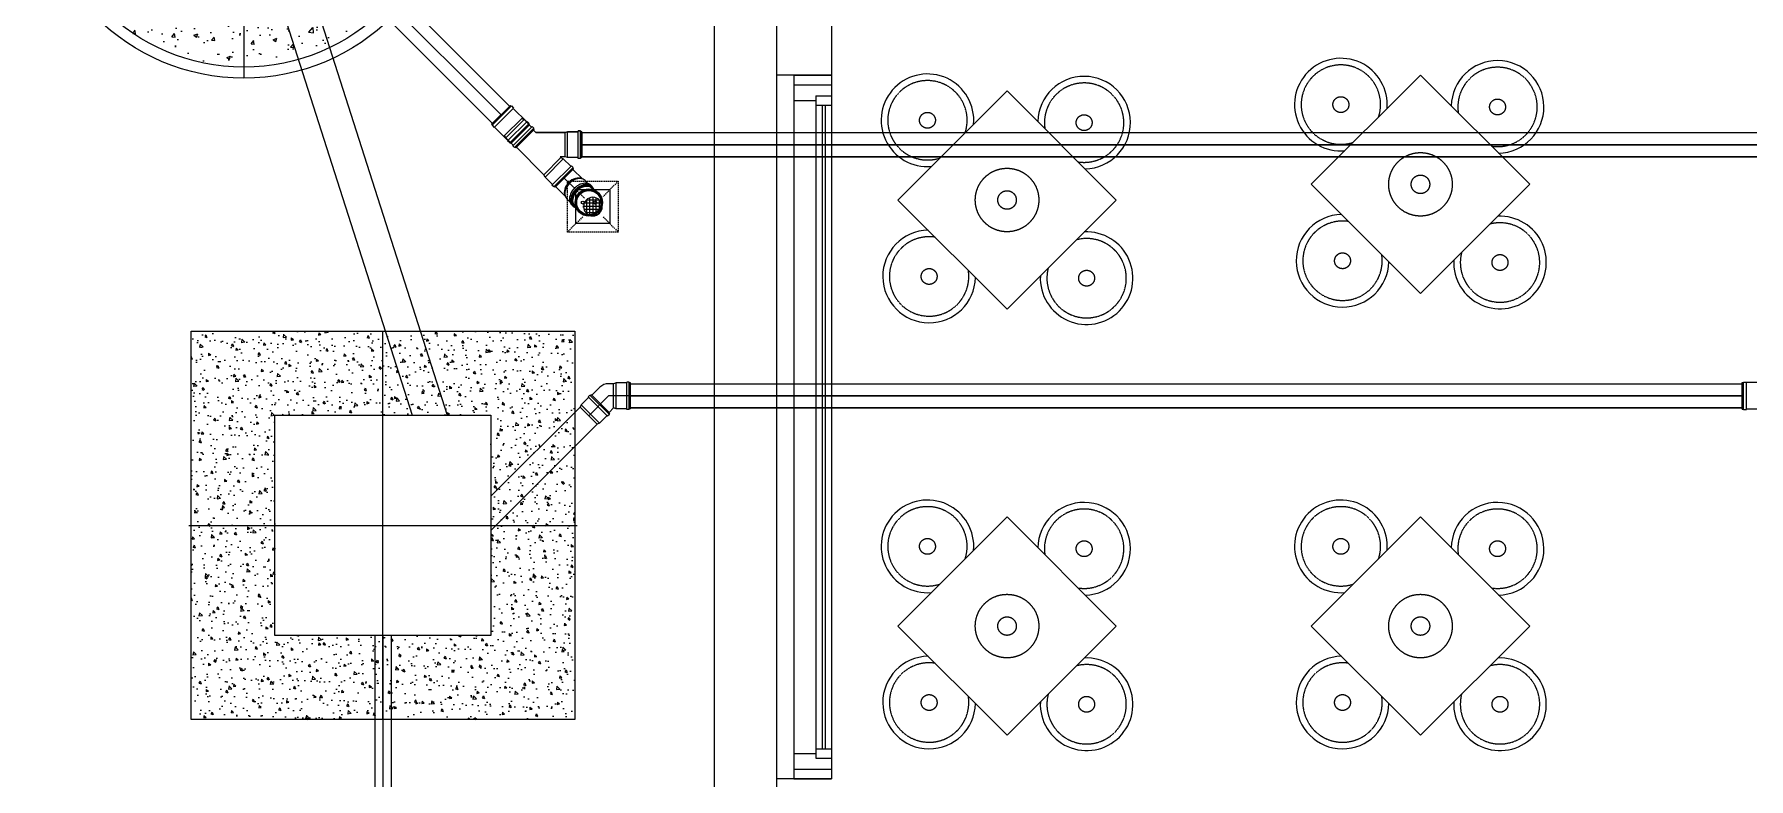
# Model space of a CAD drawing. Header units: metres. Extents: x 1587 to 89247, y -60 to 14723.
# Drawn here: x 40024 to 47796, y 6770 to 10146 of the extents above; entities that cross this region are included whole.
import ezdxf

# ---------------------------------------------------------------- set-up
doc = ezdxf.new("R2010")
doc.units = ezdxf.units.M
doc.header["$LTSCALE"] = 10
doc.set_wipeout_variables(frame=1)
for name, pattern in [('DASHED', [19.05, 12.7, -6.35]), ('Hidden', [9.525, 6.35, -3.175]), ('HIDDEN2', [4.7625, 3.175, -1.5875]), ('xp-KFCM inline base$0$DASH9', [0.1111, 0.0741, -0.037])]:
    doc.linetypes.add(name, pattern=pattern)
doc.layers.get('0').update_dxf_attribs({"color": 253, "lineweight": 0})
for name, color, linetype in [('CCC-DR-FITTING', 11, 'Continuous'), ('CCC-PIPE-WP', 5, 'Continuous'), ('CCC-PIPE-WP-75', 5, 'Continuous'), ('CCC-PIPE-WP-75-SingleLine', 3, 'Continuous'), ('M - BLOCKOUT', 1, 'HIDDEN2'), ('MEC - FLOOR DRAIN', 4, 'Continuous'), ('SN-PV', 11, 'Continuous'), ('SN-PV-110', 11, 'Continuous'), ('SN-PV-110-SingleLine', 3, 'Continuous'), ('SN-SEW', 5, 'Continuous'), ('SN-SEW-110', 5, 'Continuous'), ('SN-SEW-110-SingleLine', 3, 'Continuous')]:
    doc.layers.add(name, color=color, linetype=linetype)
doc.layers.add('PL-DR-TEXT', color=7, linetype='Continuous', lineweight=0)

# ---------------------------------------------------------------- blocks, each defined once
blk = doc.blocks.new('MH')
h = blk.add_hatch()
h.set_pattern_fill('AR-CONC', color=8, scale=25, style=0)
h.set_pattern_definition([(50, (0, 0), (179.315, -15.688), [18.75, -206.25]), (355, (0, 0), (-34.688, 188.048), [15, -165]), (100.451, (14.94, -1.3), (144.627, 172.36), [15.935, -175.286]), (46.184, (0, 50), (266.81, -41.38), [28.125, -309.375]), (96.636, (22.23, 46.55), (233.666, 243.53), [23.903, -262.93]), (351.184, (0, 50), (233.665, 243.53), [22.5, -247.5]), (21, (25, 37.5), (149.227, -100.655), [18.75, -206.25]), (326, (25, 37.5), (60.83, 181.288), [15, -165]), (71.451, (37.44, 29.11), (210.056, 80.633), [15.935, -175.286]), (37.5, (0, 0), (3.04, 83.2235), [0, -163, 0, -167.5, 0, -165.625]), (7.5, (0, 0), (65.7674, 98.603), [0, -95.5, 0, -159.25, 0, -63.125]), (327.5, (-55.75, 0), (133.4556, -5.6387), [0, -62.5, 0, -195, 0, -258.75]), (317.5, (-80.75, 0), (145.797, 25.026), [0, -81.25, 0, -129.5, 0, -183.75])])
edge = h.paths.add_edge_path(flags=16)
edge.add_arc((-300, 0), 550, 0, 360)
edge = h.paths.add_edge_path()
edge.add_arc((0, 0), 900, 0, 360)
edge = h.paths.add_edge_path(flags=16)
edge.add_arc((0, 0), 600, 245.81261, 474.18739)
h = blk.add_hatch()
h.set_pattern_fill('AR-CONC', color=8, scale=25, style=0)
h.set_pattern_definition([(50, (-300, 0), (179.315, -15.688), [18.75, -206.25]), (355, (-300, 0), (-34.69, 188.05), [15, -165]), (100.451, (-285.06, -1.3), (144.627, 172.36), [15.935, -175.286]), (46.184, (-300, 50), (266.81, -41.38), [28.125, -309.375]), (96.636, (-277.77, 46.55), (233.666, 243.53), [23.9, -262.93]), (351.184, (-300, 50), (233.67, 243.53), [22.5, -247.5]), (21, (-275, 37.5), (149.227, -100.655), [18.75, -206.25]), (326, (-275, 37.5), (60.83, 181.288), [15, -165]), (71.451, (-262.56, 29.11), (210.056, 80.633), [15.935, -175.286]), (37.5, (-300, 0), (3.04, 83.2235), [0, -163, 0, -167.5, 0, -165.625]), (7.5, (-300, 0), (65.767, 98.603), [0, -95.5, 0, -159.25, 0, -63.125]), (327.5, (-355.75, 0), (133.4556, -5.6387), [0, -62.5, 0, -195, 0, -258.75]), (317.5, (-380.75, 0), (145.797, 25.026), [0, -81.25, 0, -129.5, 0, -183.75])])
edge = h.paths.add_edge_path()
edge.add_arc((-300, 0), 550, 0, 360)
edge = h.paths.add_edge_path(flags=16)
edge.add_arc((-300, 0), 300, 0, 360)
at = {"color": 8}
for p, q in [((0, 950), (0, -950)), ((950, 0), (-900, 0))]:
    blk.add_line(p, q, dxfattribs=at)
for radius in [950, 900]:
    blk.add_circle((0, 0), radius)
at = {"linetype": 'Hidden'}
for radius in [550, 300]:
    blk.add_circle((-300, 0), radius, dxfattribs=at)
blk.add_arc((0, 0), 600, 245.81261, 114.18739)
blk = doc.blocks.new('BLOCK OUT 250x250')
at = {"linetype": 'DASHED', "ltscale": 0.05}
for p, q in [((-125, 125), (-50, 50)), ((50, 50), (125, 125)), ((-125, -125), (-50, -50)), ((50, -50), (125, -125))]:
    blk.add_line(p, q, dxfattribs=at)
blk.add_lwpolyline([(-125, 125), (125, 125), (125, -125), (-125, -125)], close=True, dxfattribs=at)
blk = doc.blocks.new('A$C50DC7355')
at = {"linetype": 'Continuous', "ltscale": 0.075}
h = blk.add_hatch(dxfattribs=at)
h.set_pattern_fill('ANSI37', color=250, scale=112.5, angle=225, style=0)
h.set_pattern_definition([(270, (48456.801, 785017.714), (14.0625, -4e-15), []), (360, (48456.801, 785017.714), (4e-15, 14.0625), [])])
edge = h.paths.add_edge_path()
edge.add_arc((0, 0), 41.2, 0, 360, ccw=False)
at = {"color": 4}
blk.add_lwpolyline([(-75, -75), (75, -75), (75, 75), (-75, 75)], close=True, dxfattribs=at)
at = {"color": 8}
blk.add_circle((0, 0), 41.2, dxfattribs=at)
blk = doc.blocks.new('*U483')
at = {"layer": 'M - BLOCKOUT', "extrusion": (0, 0, -1), "xscale": 1.199999999999997, "yscale": 1.199999999999997, "zscale": -1.199999999999997, "rotation": 270}
blk.add_blockref('BLOCK OUT 250x250', (0, 0), dxfattribs=at)
at = {"layer": 'MEC - FLOOR DRAIN', "xscale": 1.333333333333333, "yscale": 1.333333333333333, "zscale": 1.333333333333333}
blk.add_blockref('A$C50DC7355', (0, 0), dxfattribs=at)
blk = doc.blocks.new('IC.1251')
h = blk.add_hatch()
h.set_pattern_fill('AR-CONC', color=8, scale=10, style=0)
h.set_pattern_definition([(50, (0, -7e-12), (71.726, -6.275), [7.5, -82.5]), (355, (0, -7e-12), (-13.875, 75.219), [6, -66]), (100.451, (5.98, -0.52), (57.851, 68.944), [6.374, -70.114]), (46.184, (0, 20), (106.724, -16.552), [11.25, -123.75]), (96.636, (8.89, 18.62), (93.466, 97.412), [9.561, -105.171]), (351.184, (0, 20), (93.466, 97.412), [9, -99]), (21, (10, 15), (59.6907, -40.262), [7.5, -82.5]), (326, (10, 15), (24.3315, 72.515), [6, -66]), (71.451, (14.974, 11.645), (84.022, 32.253), [6.374, -70.114]), (37.5, (0, -7e-12), (1.216, 33.2894), [0, -65.2, 0, -67, 0, -66.25]), (7.5, (0, -7e-12), (26.307, 39.4412), [0, -38.2, 0, -63.7, 0, -25.25]), (327.5, (-22.3, -7e-12), (53.3822, -2.2555), [0, -25, 0, -78, 0, -103.5]), (317.5, (-32.3, -7e-12), (58.3186, 10.0105), [0, -32.5, 0, -51.8, 0, -73.5])])
h.paths.add_polyline_path([(-530.1, 523.7), (530.1, 523.7), (530.1, -523.7), (-530.1, -523.7)])
h.paths.add_polyline_path([(-301.2, 294.8), (301.2, 294.8), (301.2, -294.8), (-301.2, -294.8)], flags=16)
at = {"color": 8}
for p, q in [((0, -530.1), (0, 530.1)), ((530.1, 0), (-530.1, 0))]:
    blk.add_line(p, q, dxfattribs=at)
for points in [[(-530.1, 523.7), (530.1, 523.7), (530.1, -523.7), (-530.1, -523.7)], [(-301.2, 294.8), (301.2, 294.8), (301.2, -294.8), (-301.2, -294.8)]]:
    blk.add_lwpolyline(points, close=True)
blk = doc.blocks.new('*U488')
blk.add_wipeout([(28.4, 111.2), (111.2, 28.4), (107.3, 24.5), (109.8, 22), (102, 14.2), (99.5, 16.7), (65.3, -17.5), (55, -22.8), (55, -51.5), (58.5, -51.5), (58.5, -57), (62, -57), (62, -68), (58.5, -68), (58.5, -116.4), (55, -127.4), (-55, -127.4), (-58.5, -116.4), (-58.5, -68), (-62, -68), (-62, -57), (-58.5, -57), (-58.5, -51.5), (-55, -51.5), (-55, 0), (-54.7, 6.1), (-54.1, 10.1), (-53.2, 13.8), (-52.1, 17.6), (-49.9, 23.1), (-47.8, 27.1), (-46.1, 30), (-44.5, 32.4), (-42.9, 34.4), (-38.9, 38.9), (-22.8, 55), (-17.5, 65.3), (16.7, 99.5), (14.2, 102), (22, 109.8), (24.5, 107.3)])
for p, q in [((16.7, 99.5), (-17.5, 65.3)), ((22, 109.8), (14.2, 102)), ((102, 14.2), (14.2, 102)), ((109.8, 22), (22, 109.8)), ((28.4, 111.2), (24.5, 107.3)), ((111.2, 28.4), (28.4, 111.2)), ((-55, 0), (-55, -51.5)), ((-22.8, 55), (-38.9, 38.9)), ((-17.5, 65.3), (-22.8, 55)), ((55, -22.8), (-22.8, 55)), ((65.3, -17.5), (-17.5, 65.3)), ((99.5, 16.7), (65.3, -17.5)), ((109.8, 22), (102, 14.2)), ((111.2, 28.4), (107.3, 24.5)), ((-62, -57), (-62, -68)), ((62, -57), (-62, -57)), ((62, -68), (-62, -68)), ((-58.5, -51.5), (-58.5, -57)), ((58.5, -51.5), (-58.5, -51.5)), ((-58.5, -68), (-58.5, -116.4)), ((65.3, -17.5), (55, -22.8)), ((55, -22.8), (55, -51.5)), ((58.5, -51.5), (58.5, -57)), ((58.5, -68), (58.5, -116.4)), ((62, -57), (62, -68)), ((58.5, -116.4), (-58.5, -116.4)), ((-58.5, -116.4), (-55, -127.4)), ((55, -127.4), (-55, -127.4)), ((58.5, -116.4), (55, -127.4))]:
    blk.add_line(p, q)
at = {"color": 8, "linetype": 'Continuous', "ltscale": 500}
for p in [(69.8, 69.8), (0, -127.4)]:
    blk.add_line(p, (0, 0), dxfattribs=at)
blk.add_arc((0, 0), 55, 135, 180)

msp = doc.modelspace()

# ---------------------------------------------------------------- linework, layer by layer
for p, q in [((43107.6, -60.1), (43107.6, 13516.2)), ((43388, 10490.3), (43388, 9960.3)), ((43638, 10240.3), (43638, 9960.3)), ((43638, 9960.3), (43388, 9960.3)), ((43388, 9960.3), (43388, 6770.3)), ((43467, 9960.3), (43467, 6770.3)), ((43467, 9960.3), (43638, 9960.3)), ((43638, 9960.3), (43638, 6770.3)), ((43467, 9917.5), (43638, 9917.5)), ((43467, 9846.3), (43566.8, 9846.3)), ((43566.8, 9867.7), (43566.8, 6862.9)), ((43566.8, 9867.7), (43638, 9867.7)), ((43566.8, 9824.9), (43638, 9824.9)), ((43595.3, 9824.9), (43595.3, 6905.7)), ((43609.5, 9824.9), (43609.5, 6905.7)), ((43467, 6884.3), (43566.8, 6884.3)), ((43566.8, 6905.7), (43638, 6905.7)), ((43566.8, 6862.9), (43638, 6862.9)), ((43388, 6770.3), (43388, 6040.3)), ((43638, 6770.3), (43388, 6770.3)), ((43467, 6813), (43638, 6813)), ((43467, 6770.3), (43638, 6770.3))]:
    msp.add_line(p, q)
for points in [[(45812.7, 9465.8), (46307.7, 9960.8), (46802.7, 9465.8), (46307.7, 8970.9)], [(43938.7, 9394.7), (44433.7, 9889.6), (44928.7, 9394.7), (44433.7, 8899.7)], [(43938.7, 7462.5), (44433.7, 7957.5), (44928.7, 7462.5), (44433.7, 6967.5)], [(45812.7, 7462.5), (46307.7, 7957.5), (46802.7, 7462.5), (46307.7, 6967.5)]]:
    msp.add_lwpolyline(points, close=True)
at = {"linetype": 'Hidden', "ltscale": 100}
for centre, radius in [((44072.9, 9756.2), 36), ((45946.9, 9827.3), 36), ((46657.1, 9816.7), 36), ((44783.1, 9745.5), 36), ((46307.7, 9465.8), 144), ((44433.7, 9394.7), 144), ((46307.7, 9465.8), 42), ((44433.7, 9394.7), 42), ((45954.4, 9119.2), 36), ((46668.3, 9111.3), 36), ((44080.4, 9048), 36), ((44794.3, 9040.1), 36), ((44072.9, 7824), 36), ((44783.1, 7813.3), 36), ((45946.9, 7824), 36), ((46657.1, 7813.3), 36), ((44433.7, 7462.5), 144), ((46307.7, 7462.5), 144), ((44433.7, 7462.5), 42), ((46307.7, 7462.5), 42), ((44080.4, 7115.8), 36), ((45954.4, 7115.8), 36), ((44794.3, 7107.9), 36), ((46668.3, 7107.9), 36)]:
    msp.add_circle(centre, radius, dxfattribs=at)
for centre, start, end in [((45946.9, 9827.3), 355.03606, 274.96394), ((46657.1, 9816.7), 271.27166, 178.72834), ((44072.9, 9756.2), 355.03606, 274.96394), ((44783.1, 9745.5), 271.27166, 178.72834), ((45954.4, 9119.2), 91.34964, 358.65036), ((44080.4, 9048), 91.34964, 358.65036), ((44794.3, 9040.1), 177.14736, 92.85264), ((46668.3, 9111.3), 177.14736, 92.85264), ((44072.9, 7824), 355.03606, 274.96394), ((44783.1, 7813.3), 271.27166, 178.72834), ((45946.9, 7824), 355.03606, 274.96394), ((46657.1, 7813.3), 271.27166, 178.72834), ((44080.4, 7115.8), 91.34964, 358.65036), ((44794.3, 7107.9), 177.14736, 92.85264), ((45954.4, 7115.8), 91.34964, 358.65036), ((46668.3, 7107.9), 177.14736, 92.85264)]:
    msp.add_arc(centre, 210, start, end)
at = {"linetype": 'xp-KFCM inline base$0$DASH9'}
for centre, start, end in [((45946.9, 9827.3), 341.71594, 288.28406), ((46657.1, 9816.7), 261.24981, 188.75019), ((44072.9, 9756.2), 341.71594, 288.28406), ((44783.1, 9745.5), 261.24981, 188.75019), ((45954.4, 9119.2), 81.36092, 8.63908), ((46668.3, 9111.3), 165.11824, 104.88176), ((44080.4, 9048), 81.36092, 8.63908), ((44794.3, 9040.1), 165.11824, 104.88176), ((44072.9, 7824), 341.71594, 288.28406), ((44783.1, 7813.3), 261.24981, 188.75019), ((45946.9, 7824), 341.71594, 288.28406), ((46657.1, 7813.3), 261.24981, 188.75019), ((44080.4, 7115.8), 81.36092, 8.63908), ((44794.3, 7107.9), 165.11824, 104.88176), ((45954.4, 7115.8), 81.36092, 8.63908), ((46668.3, 7107.9), 165.11824, 104.88176)]:
    msp.add_arc(centre, 180, start, end, dxfattribs=at)
at = {"layer": 'CCC-PIPE-WP'}
for p, q in [((41269.8, 10374.8), (41895, 8419.3)), ((41130.6, 10317.6), (41737.5, 8419.3))]:
    msp.add_line(p, q, dxfattribs=at)
at = {"layer": 'CCC-PIPE-WP-75'}
for p, q in [((41567.1, 7419.3), (41567.1, 1248.1)), ((41642.1, 7419.3), (41642.1, 1248.1))]:
    msp.add_line(p, q, dxfattribs=at)
at = {"layer": 'CCC-PIPE-WP-75-SingleLine'}
msp.add_line((41604.6, 7419.3), (41604.6, 1248.1), dxfattribs=at)
at = {"layer": 'SN-PV'}
for p, q in [((42726, 8451.8), (42726, 8561.8)), ((47766.3, 8446.8), (47766.3, 8566.7)), ((47766.3, 8566.7), (47771.5, 8566.7)), ((47766.3, 8561.8), (47766.3, 8451.8)), ((47771.5, 8444.7), (47771.5, 8568.8)), ((47771.5, 8568.8), (47785.2, 8568.8)), ((47785.2, 8444.7), (47785.2, 8568.8)), ((47870.9, 8566.7), (47785.2, 8566.7)), ((42506.1, 8463.4), (42094.1, 8051.4)), ((47766.3, 8446.8), (47771.5, 8446.8)), ((47771.5, 8444.7), (47785.2, 8444.7)), ((47870.9, 8446.8), (47785.2, 8446.8)), ((42583.9, 8385.6), (42094.1, 7895.8))]:
    msp.add_line(p, q, dxfattribs=at)
at = {"layer": 'SN-PV-110'}
for p, q in [((42726, 8561.8), (47766.3, 8561.8)), ((42726, 8561.8), (47766.3, 8561.8)), ((47766.3, 8451.8), (42726, 8451.8)), ((42726, 8451.8), (47766.3, 8451.8))]:
    msp.add_line(p, q, dxfattribs=at)
at = {"layer": 'SN-SEW'}
for p, q in [((42097.4, 9738.8), (42182.2, 9823.6)), ((42099.6, 9733.6), (42187.4, 9821.3)), ((42109.3, 9723.9), (42197, 9811.7)), ((42182.2, 9823.6), (42185.9, 9819.8)), ((42187.4, 9821.3), (42197, 9811.7)), ((42256.1, 9749.6), (42195.6, 9810.2)), ((42097.4, 9738.8), (42101.1, 9735.1)), ((42099.6, 9733.6), (42109.3, 9723.9)), ((42171.4, 9664.8), (42110.8, 9725.4)), ((42156, 9687.2), (42233.7, 9765)), ((42156, 9687.2), (42233.7, 9765)), ((42161.3, 9677), (42244, 9759.7)), ((42169.9, 9663.3), (42257.6, 9751.1)), ((42179.6, 9653.7), (42267.3, 9741.4)), ((42184.8, 9651.4), (42269.5, 9736.2)), ((42193, 9640.2), (42280.7, 9728)), ((42200.8, 9632.5), (42288.5, 9720.2)), ((42244, 9759.7), (42233.7, 9765)), ((42233.7, 9765), (42244, 9759.7)), ((42278.2, 9725.5), (42244, 9759.7)), ((42244, 9759.7), (42278.2, 9725.5)), ((42267.3, 9741.4), (42257.6, 9751.1)), ((42269.5, 9736.2), (42265.8, 9739.9)), ((42278.2, 9725.5), (42280.7, 9728)), ((42288.5, 9720.2), (42280.7, 9728)), ((42280.7, 9728), (42288.5, 9720.2)), ((42288.5, 9720.2), (42286, 9717.7)), ((42289.9, 9713.8), (42286, 9717.7)), ((42286, 9717.7), (42289.9, 9713.8)), ((42161.3, 9677), (42156, 9687.2)), ((42161.3, 9677), (42156, 9687.2)), ((42195.5, 9642.7), (42161.3, 9677)), ((42195.5, 9642.7), (42161.3, 9677)), ((42179.6, 9653.7), (42169.9, 9663.3)), ((42184.8, 9651.4), (42181.1, 9655.2)), ((42193, 9640.2), (42195.5, 9642.7)), ((42200.8, 9632.5), (42193, 9640.2)), ((42200.8, 9632.5), (42193, 9640.2)), ((42207.1, 9631.1), (42289.9, 9713.8)), ((42289.9, 9713.8), (42287.4, 9711.3)), ((42287.4, 9711.3), (42298.1, 9700.6)), ((42287.4, 9711.3), (42298.1, 9700.6)), ((42430.1, 9700.6), (42298.1, 9700.6)), ((42298.1, 9700.6), (42430.1, 9700.6)), ((42441.1, 9704.2), (42430.1, 9700.6)), ((42430.1, 9700.6), (42441.1, 9704.2)), ((42430.1, 9590.6), (42430.1, 9700.6)), ((42441.1, 9587.1), (42441.1, 9704.2)), ((42489.5, 9704.2), (42441.1, 9704.2)), ((42441.1, 9704.2), (42489.5, 9704.2)), ((42489.5, 9583.6), (42489.5, 9707.7)), ((42500.5, 9707.7), (42489.5, 9707.7)), ((42489.5, 9704.2), (42489.5, 9707.7)), ((42489.5, 9707.7), (42500.5, 9707.7)), ((42500.5, 9583.6), (42500.5, 9707.7)), ((42500.5, 9707.7), (42500.5, 9704.2)), ((42506, 9704.2), (42500.5, 9704.2)), ((42500.5, 9704.2), (42506, 9704.2)), ((42506, 9587.1), (42506, 9704.2)), ((42506, 9704.2), (42506, 9587.1)), ((42506, 9590.6), (42506, 9700.6)), ((42203.3, 9635), (42200.8, 9632.5)), ((42207.1, 9631.1), (42203.3, 9635)), ((42207.1, 9631.1), (42203.3, 9635)), ((42209.6, 9633.6), (42207.1, 9631.1)), ((42209.6, 9633.6), (42333.9, 9509.3)), ((42333.9, 9509.3), (42209.6, 9633.6)), ((42333.9, 9509.3), (42411.7, 9587.1)), ((42333.9, 9509.3), (42411.7, 9587.1)), ((42339.2, 9499), (42421.9, 9581.8)), ((42339.2, 9499), (42421.9, 9581.8)), ((42408.1, 9590.6), (42411.7, 9587.1)), ((42430.1, 9590.6), (42408.1, 9590.6)), ((42408.1, 9590.6), (42411.7, 9587.1)), ((42421.9, 9581.8), (42411.7, 9587.1)), ((42421.9, 9581.8), (42411.7, 9587.1)), ((42411.7, 9587.1), (42421.9, 9581.8)), ((42456.2, 9547.6), (42421.9, 9581.8)), ((42456.2, 9547.6), (42421.9, 9581.8)), ((42421.9, 9581.8), (42456.2, 9547.6)), ((42441.1, 9587.1), (42430.1, 9590.6)), ((42441.1, 9587.1), (42430.1, 9590.6)), ((42489.5, 9587.1), (42441.1, 9587.1)), ((42489.5, 9587.1), (42441.1, 9587.1)), ((42489.5, 9583.6), (42489.5, 9587.1)), ((42500.5, 9583.6), (42489.5, 9583.6)), ((42500.5, 9583.6), (42489.5, 9583.6)), ((42506, 9587.1), (42500.5, 9587.1)), ((42506, 9587.1), (42500.5, 9587.1)), ((42500.5, 9587.1), (42500.5, 9583.6)), ((42339.2, 9499), (42333.9, 9509.3)), ((42339.2, 9499), (42333.9, 9509.3)), ((42339.2, 9499), (42333.9, 9509.3)), ((42373.4, 9464.8), (42339.2, 9499)), ((42373.4, 9464.8), (42339.2, 9499)), ((42373.4, 9464.8), (42339.2, 9499)), ((42370.9, 9462.3), (42458.6, 9550.1)), ((42370.9, 9462.3), (42458.6, 9550.1)), ((42378.7, 9454.5), (42466.4, 9542.3)), ((42378.7, 9454.5), (42466.4, 9542.3)), ((42385.1, 9453.1), (42467.8, 9535.9)), ((42385.1, 9453.1), (42467.8, 9535.9)), ((42467.8, 9535.9), (42385.1, 9453.1)), ((42456.2, 9547.6), (42458.6, 9550.1)), ((42466.4, 9542.3), (42458.6, 9550.1)), ((42466.4, 9542.3), (42458.6, 9550.1)), ((42458.6, 9550.1), (42466.4, 9542.3)), ((42466.4, 9542.3), (42463.9, 9539.8)), ((42467.8, 9535.9), (42463.9, 9539.8)), ((42467.8, 9535.9), (42463.9, 9539.8)), ((42463.9, 9539.8), (42467.8, 9535.9)), ((42521.1, 9482.6), (42535, 9468.7)), ((42370.9, 9462.3), (42373.4, 9464.8)), ((42378.7, 9454.5), (42370.9, 9462.3)), ((42378.7, 9454.5), (42370.9, 9462.3)), ((42378.7, 9454.5), (42370.9, 9462.3)), ((42381.2, 9457), (42378.7, 9454.5)), ((42385.1, 9453.1), (42381.2, 9457)), ((42385.1, 9453.1), (42381.2, 9457)), ((42385.1, 9453.1), (42381.2, 9457)), ((42482.8, 9402.6), (42484.2, 9406.3)), ((42484.2, 9406.3), (42486.1, 9410.2)), ((42486.1, 9410.2), (42488.1, 9413.8)), ((42488.1, 9413.8), (42489.9, 9416.5)), ((42489.9, 9416.5), (42492.6, 9420)), ((42492.6, 9420), (42494, 9421.7)), ((42494, 9421.7), (42496.5, 9424.4)), ((42496.5, 9424.4), (42499.7, 9427.4)), ((42499.7, 9427.4), (42503.5, 9430.4)), ((42503.5, 9430.4), (42508.2, 9433.4)), ((42508.2, 9433.4), (42512.7, 9435.9)), ((42512.7, 9435.9), (42515.9, 9437.3)), ((42517.9, 9438.1), (42514.6, 9436.8)), ((42514.6, 9436.8), (42518, 9438.1)), ((42515.9, 9437.3), (42517.9, 9438.1)), ((42518, 9438.1), (42523.4, 9439.8)), ((42523.4, 9439.8), (42525.6, 9440.3)), ((42525.6, 9440.3), (42527.9, 9440.7)), ((42527.9, 9440.7), (42530.1, 9441)), ((42530.1, 9441), (42535.3, 9441.5)), ((42535.3, 9441.5), (42538.4, 9441.6)), ((42538.4, 9441.6), (42538.4, 9441.6)), ((42538.4, 9441.6), (42543.9, 9441.3)), ((42543.9, 9441.3), (42543.9, 9441.3)), ((42543.9, 9441.3), (42548.7, 9440.6)), ((42547.8, 9460.9), (42553.3, 9455.4)), ((42548.7, 9440.6), (42548.7, 9440.6)), ((42548.7, 9440.6), (42554, 9439.3)), ((42553.6, 9450.2), (42550.8, 9452.9)), ((42554, 9439.3), (42557.9, 9438)), ((42557.9, 9438), (42560.3, 9437.1)), ((42560.3, 9437.1), (42562.9, 9436)), ((42562.9, 9436), (42565, 9434.9)), ((42565, 9434.9), (42565.8, 9434.5)), ((42565.8, 9434.5), (42568.6, 9432.9)), ((42568.6, 9432.9), (42568.6, 9432.9)), ((42568.6, 9432.9), (42572.8, 9430)), ((42572.8, 9430), (42572.8, 9430)), ((42572.8, 9430), (42576, 9427.5)), ((42576, 9427.5), (42576, 9427.5)), ((42576, 9427.5), (42579.3, 9424.4)), ((42579.3, 9424.4), (42579.3, 9424.4)), ((42579.3, 9424.4), (42582.1, 9421.4)), ((42582.1, 9421.4), (42584.5, 9418.5)), ((42584.5, 9418.5), (42587.3, 9414.5)), ((42587.3, 9414.5), (42589.2, 9411.3)), ((42589.2, 9411.3), (42590.7, 9408.2)), ((42590.7, 9408.2), (42592.4, 9404.5)), ((42592.4, 9404.5), (42594.1, 9399.5)), ((42438.3, 9399.9), (42452.2, 9386)), ((42460.1, 9373.2), (42465.6, 9367.7)), ((42470.8, 9367.4), (42468, 9370.2)), ((42479.4, 9383.1), (42479.6, 9387.7)), ((42479.5, 9379.3), (42479.4, 9383.1)), ((42480.1, 9374.2), (42479.5, 9379.3)), ((42479.6, 9387.7), (42480.3, 9393.2)), ((42480.9, 9369.8), (42480.1, 9374.2)), ((42480.3, 9393.2), (42481.2, 9397.5)), ((42482.3, 9365), (42480.9, 9369.8)), ((42481.2, 9397.5), (42482.8, 9402.6)), ((42483.9, 9360.6), (42482.3, 9365)), ((42486.6, 9354.9), (42483.9, 9360.6)), ((42490.4, 9349), (42486.6, 9354.9)), ((42493.7, 9344.7), (42490.4, 9349)), ((42496.5, 9341.7), (42493.7, 9344.7)), ((42501, 9337.6), (42496.5, 9341.7)), ((42504.3, 9335.2), (42501, 9337.6)), ((42508.1, 9332.7), (42504.3, 9335.2)), ((42512.5, 9330.4), (42508.1, 9332.7)), ((42516.5, 9328.6), (42512.5, 9330.4)), ((42521.6, 9326.8), (42516.5, 9328.6)), ((42526.5, 9325.7), (42521.6, 9326.8)), ((42551.9, 9326.2), (42543.5, 9324.8)), ((42554.6, 9327), (42550.5, 9325.9)), ((42550.5, 9325.9), (42551.9, 9326.2)), ((42557, 9327.7), (42554.6, 9327)), ((42554.6, 9327), (42554.6, 9327)), ((42559.7, 9328.8), (42557, 9327.7)), ((42562.8, 9330.1), (42559.7, 9328.8)), ((42566.4, 9331.9), (42562.8, 9330.1)), ((42570, 9334.1), (42566.4, 9331.9)), ((42572.9, 9336.1), (42570, 9334.1)), ((42577, 9339.5), (42572.9, 9336.1)), ((42581.2, 9343.6), (42577, 9339.5)), ((42583.1, 9345.8), (42581.2, 9343.6)), ((42585.7, 9349.2), (42583.1, 9345.8)), ((42587.5, 9351.9), (42585.7, 9349.2)), ((42590.5, 9357.3), (42587.5, 9351.9)), ((42592.3, 9361.5), (42590.5, 9357.3)), ((42590.5, 9357.3), (42590.5, 9357.3)), ((42593.8, 9365.8), (42592.3, 9361.5)), ((42594.5, 9368), (42593.8, 9365.8)), ((42594.1, 9399.5), (42595.1, 9395.6)), ((42596.1, 9376.8), (42594.5, 9368)), ((42595.1, 9395.6), (42596.1, 9389.4)), ((42596.1, 9389.4), (42596.4, 9385.9)), ((42596.4, 9380.1), (42596.1, 9376.8)), ((42596.4, 9385.9), (42596.4, 9382.8)), ((42596.4, 9382.8), (42596.4, 9380.1)), ((42532.9, 9324.8), (42526.5, 9325.7)), ((42538.5, 9324.5), (42532.9, 9324.8)), ((42543.5, 9324.8), (42538.5, 9324.5))]:
    msp.add_line(p, q, dxfattribs=at)
for centre, radius in [((42537.9, 9383.1), 62), ((42537.9, 9383.1), 58.5), ((42537.9, 9383.1), 55), ((42510.4, 9383.1), 6.87), ((42565.4, 9383.1), 6.87)]:
    msp.add_circle(centre, radius, dxfattribs=at)
for centre, major_axis, start_param, end_param in [((42474.2, 9446.7), (-38.9, -38.9), 3.373917, 6.050861), ((42479.7, 9441.2), (-41.4, -41.4), 3.141566, 6.283185), ((42503.9, 9417), (-43.9, -43.9), 3.141566, 6.283185), ((42509.4, 9411.5), (-43.9, -43.9), 2.751398, 6.67338), ((42509.4, 9411.5), (-41.4, -41.4), 3.141593, 6.283185), ((42512.2, 9408.8), (-41.4, -41.4), 2.87821, 6.546568), ((42512.2, 9408.8), (-38.9, -38.9), 3.141593, 6.283185)]:
    msp.add_ellipse(centre, major_axis=major_axis, ratio=0.707107, start_param=start_param, end_param=end_param, dxfattribs=at)
at = {"layer": 'SN-SEW-110'}
for p, q in [((42178.7, 9820.1), (41457.4, 10541.3)), ((42100.9, 9742.3), (41379.6, 10463.5)), ((42506, 9700.6), (47924.2, 9700.6)), ((42506, 9700.6), (47924.2, 9700.6)), ((42430.1, 9590.6), (42408.1, 9590.6)), ((47924.2, 9590.6), (42506, 9590.6)), ((42506, 9590.6), (47924.2, 9590.6)), ((42465.3, 9533.4), (42508.6, 9490.1)), ((42387.5, 9455.6), (42430.8, 9412.3)), ((42530.1, 9441), (42530.1, 9441)), ((42551.1, 9447.7), (42556.5, 9442.2)), ((42473.3, 9369.9), (42478.7, 9364.5)), ((42581.2, 9343.6), (42581.2, 9343.6))]:
    msp.add_line(p, q, dxfattribs=at)
at = {"layer": 'SN-SEW-110-SingleLine'}
for p, q in [((42139.8, 9781.2), (41418.5, 10502.4)), ((42506, 9645.6), (47924.2, 9645.6)), ((47924.2, 9645.6), (42506, 9645.6)), ((45188.1, 9645.6), (45166.1, 9645.6)), ((42426.4, 9494.5), (42469.7, 9451.2)), ((42512.2, 9408.8), (42517.6, 9403.4)), ((42555.6, 9392.3), (42555.6, 9392.3))]:
    msp.add_line(p, q, dxfattribs=at)

# ---------------------------------------------------------------- block references
at = {"layer": 'CCC-DR-FITTING'}
for name, p, xscale, yscale, zscale, rotation in [('*U483', (42556.2, 9364.8), -0.7690909091343536, 0.7690909091343536, 0.7690909091343536, 359.9999999999999), ('IC.1251', (41604.6, 7919.3), 1.660182358031337, 1.660182358031337, 1.660182358031337, 270)]:
    msp.add_blockref(name, p, dxfattribs=dict(at, xscale=xscale, yscale=yscale, zscale=zscale, rotation=rotation))
at = {"layer": 'PL-DR-TEXT'}
msp.add_blockref('MH', (40974.1, 10896.9), dxfattribs=at)

# ---------------------------------------------------------------- next in the draw order: block references
at = {"layer": 'CCC-DR-FITTING', "rotation": 315}
msp.add_blockref('*U488', (42627.3, 8506.8), dxfattribs=at)

# ---------------------------------------------------------------- next in the draw order: linework, layer by layer
at = {"layer": 'SN-PV-110-SingleLine'}
for p, q in [((42726, 8506.8), (47766.3, 8506.8)), ((47766.3, 8506.8), (42726, 8506.8))]:
    msp.add_line(p, q, dxfattribs=at)

doc.saveas('drawing.dxf')
